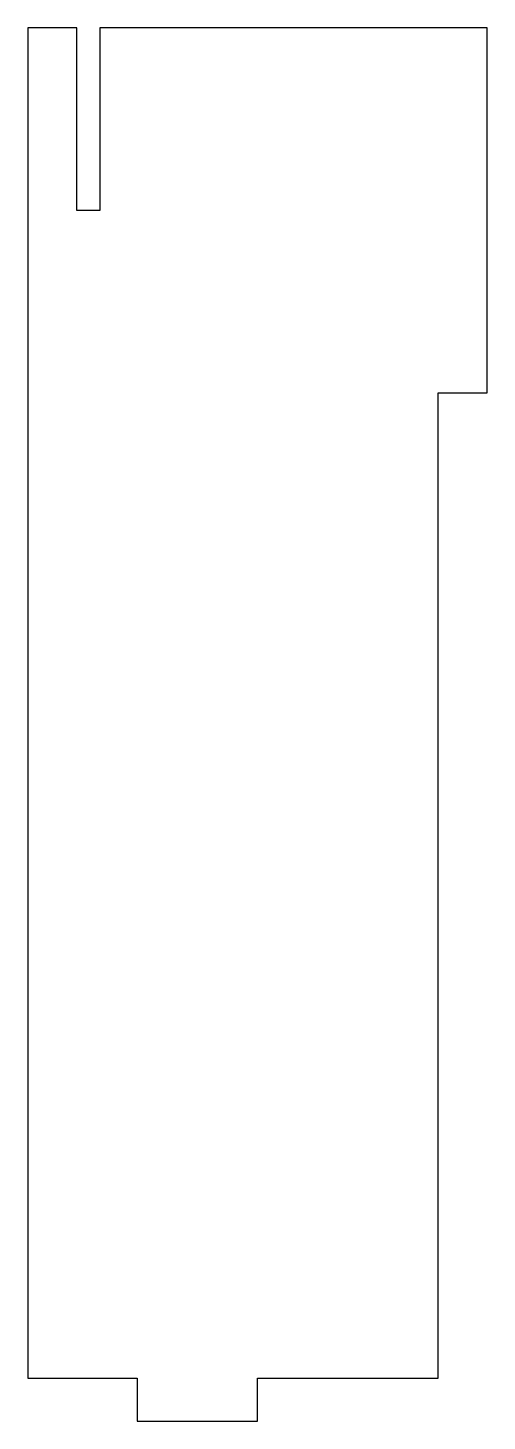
# Model space of a CAD drawing. Header units: millimetres. Extents: x -97 to -34, y 0 to 191.
import ezdxf

# ---------------------------------------------------------------- set-up
doc = ezdxf.new("R2010")
doc.units = ezdxf.units.MM

msp = doc.modelspace()

# ---------------------------------------------------------------- linework, layer by layer
msp.add_lwpolyline([(-90.5, 165.88), (-90.5, 190.88), (-97.22, 190.88), (-97.22, 5.88), (-82.24, 5.88), (-82.24, 0), (-65.72, 0), (-65.72, 5.88), (-40.94, 5.88), (-40.94, 140.88), (-34.22, 140.88), (-34.22, 190.88), (-87.35, 190.88), (-87.35, 165.88)], close=True)

doc.saveas('drawing.dxf')
